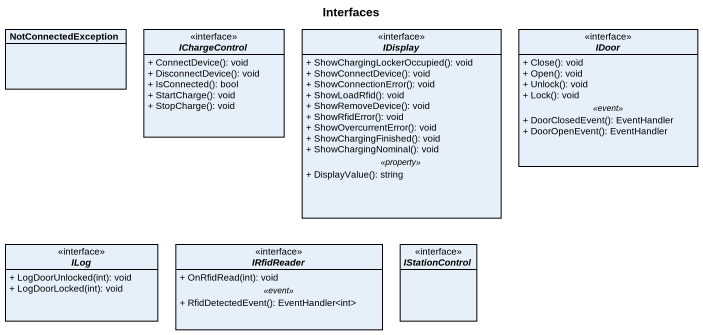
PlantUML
@startuml
title Interfaces
hide circle
hide empty members
skinparam classAttributeIconSize 0
class NotConnectedException
interface IChargeControl {
  + ConnectDevice(): void
  + DisconnectDevice(): void
  + IsConnected(): bool
  + StartCharge(): void
  + StopCharge(): void
}
interface IDisplay {
  + ShowChargingLockerOccupied(): void
  + ShowConnectDevice(): void
  + ShowConnectionError(): void
  + ShowLoadRfid(): void
  + ShowRemoveDevice(): void
  + ShowRfidError(): void
  + ShowOvercurrentError(): void
  + ShowChargingFinished(): void
  + ShowChargingNominal(): void
  .. <<property>> ..
  + DisplayValue(): string
}
interface IDoor {
  + Close(): void
  + Open(): void
  + Unlock(): void
  + Lock(): void
  .. <<event>> ..
  + DoorClosedEvent(): EventHandler
  + DoorOpenEvent(): EventHandler
}
interface ILog {
  + LogDoorUnlocked(int): void
  + LogDoorLocked(int): void
}
interface IRfidReader {
  + OnRfidRead(int): void
  .. <<event>> ..
  + RfidDetectedEvent(): EventHandler<int>
}
interface IStationControl
@enduml
